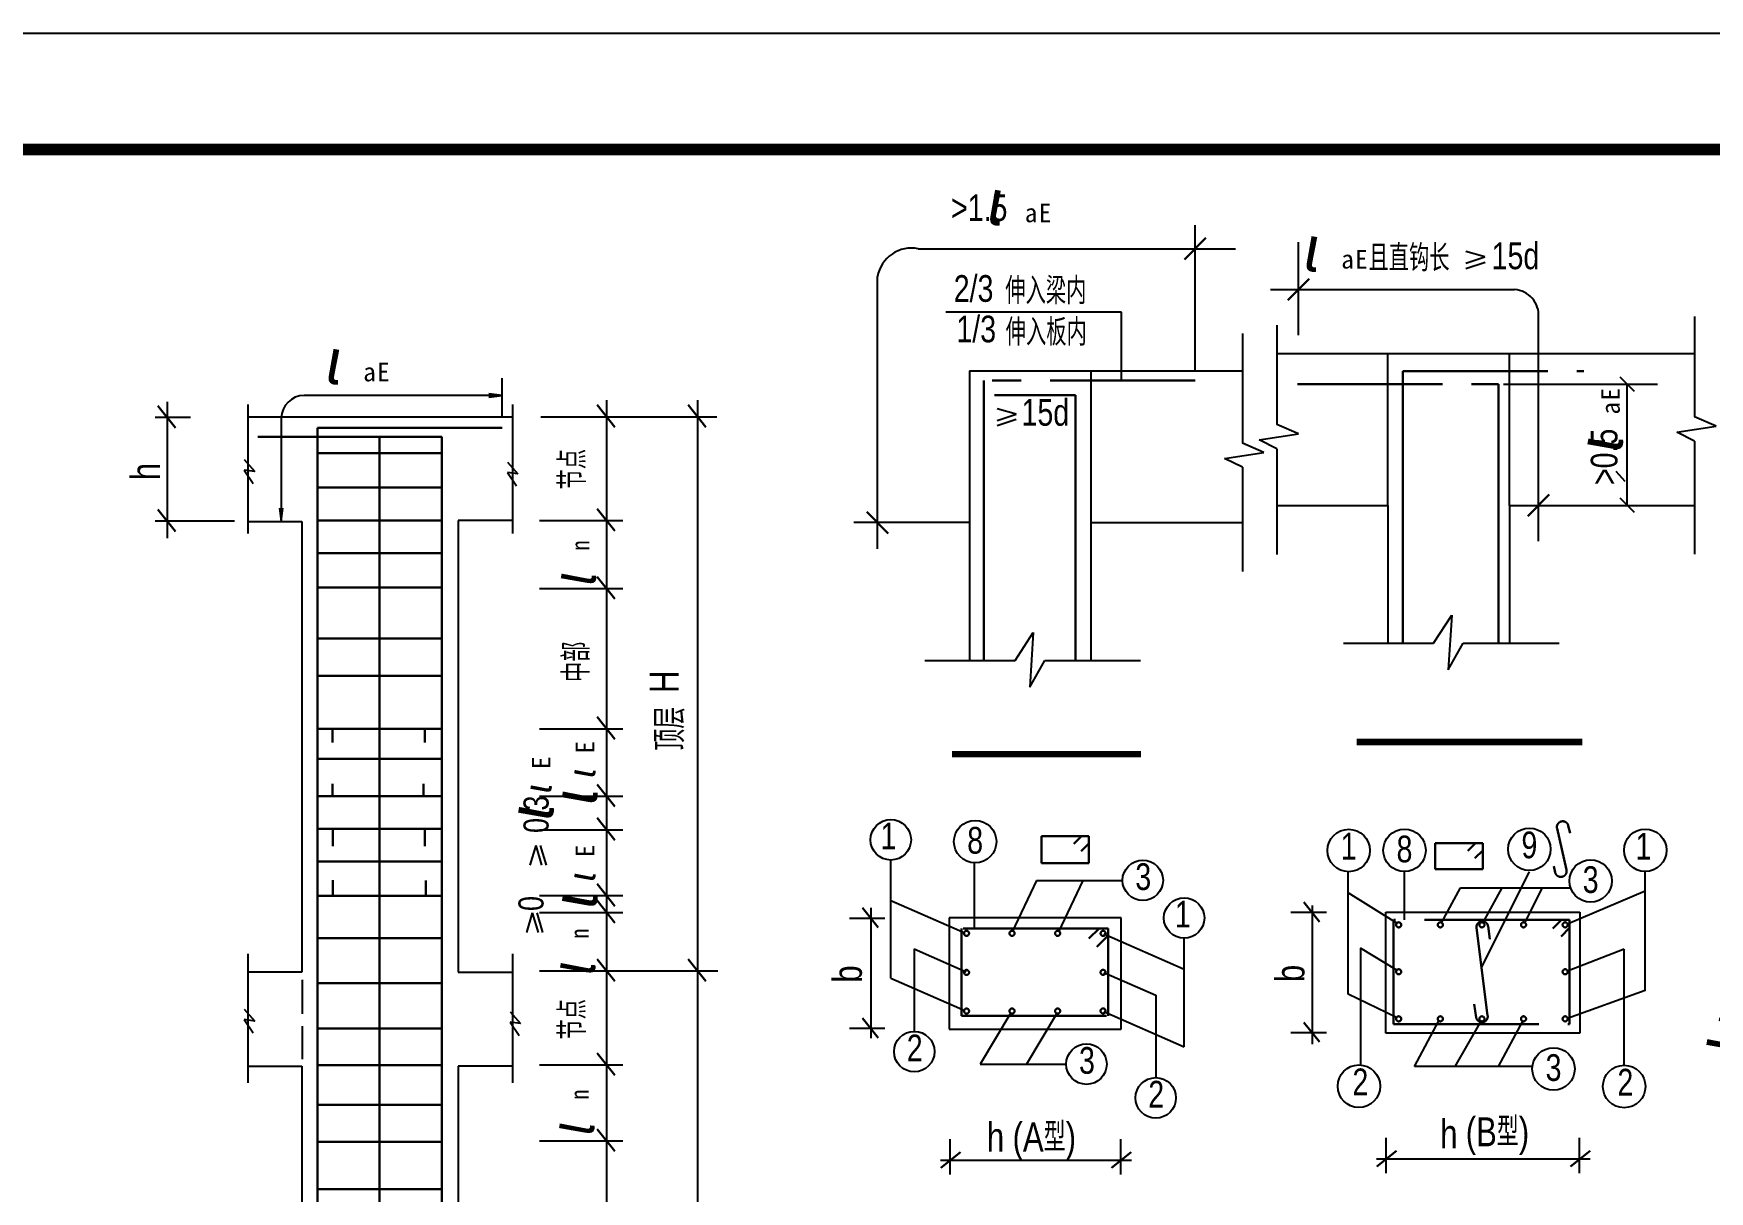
# Model space of a CAD drawing. Extents: x 299218 to 746073, y -331171 to -40619.
# Drawn here: x 425799 to 440238, y -57896 to -47922 of the extents above; entities that cross this region are included whole.
import ezdxf
from ezdxf.enums import TextEntityAlignment as Align

# ---------------------------------------------------------------- set-up
doc = ezdxf.new("R2010")
doc.units = 0
doc.header["$LTSCALE"] = 1000
doc.header["$MEASUREMENT"] = 0
doc.linetypes.add('CENTER', pattern=[2, 1.25, -0.25, 0.25, -0.25])
doc.layers.add('1', color=1, linetype='CENTER', lineweight=30)
for name, color, linetype in [('2', 7, 'Continuous'), ('3', 3, 'Continuous'), ('DIM_SYMB', 3, 'Continuous'), ('LP2', 2, 'Continuous'), ('PDIM', 3, 'Continuous'), ('PUB_DIM', 3, 'Continuous'), ('PUB_TITLE', 4, 'Continuous'), ('ZB2', 3, 'Continuous')]:
    doc.layers.add(name, color=color, linetype=linetype)
doc.styles.add('-宋体', font='', dxfattribs={"width": 0.8})
doc.styles.add('GS_Rein', font='GS_TXT.shx', dxfattribs={"width": 0.7, "bigfont": 'GS_HZTXT.shx'})
doc.styles.add('WMF-宋体0', font='')
doc.styles.get('-宋体').set_extended_font_data('SimSun')
doc.styles.get('WMF-宋体0').set_extended_font_data('SimSun')

# ---------------------------------------------------------------- blocks, each defined once
blk = doc.blocks.new('AA')
for p, q in [((-91, -39), (13, 52)), ((13, 52), (0, -39)), ((0, -39), (117, 39))]:
    blk.add_line(p, q)
blk = doc.blocks.new('A$C30D65830')
at = {"color": 7, "style": 'WMF-宋体0'}
for height, p in [(500, (-461, -101)), (300, (-154, -92))]:
    blk.add_text('ι', height=height, rotation=350, dxfattribs=at).set_placement(p)
blk.add_text('E', height=200, dxfattribs=at).set_placement((134, -97))
blk = doc.blocks.new('21')
at = {"color": 7, "style": 'WMF-宋体0'}
blk.add_text('ι', height=400, rotation=350, dxfattribs=at).set_placement((187212, -120479))
for s, p in [('a', (187568, -120476)), ('E', (187688, -120476))]:
    blk.add_text(s, height=160, dxfattribs=at).set_placement(p)

msp = doc.modelspace()

# ---------------------------------------------------------------- linework, layer by layer
for p, q in [((440110.2, -50358.3, -2616.3), (440110.2, -51224.8, -2616.3)), ((436214.8, -50506.5, -2616.3), (436214.8, -51450.4, -2616.3)), ((436511.6, -50433.8, -2616.3), (436511.6, -51290.7, -2616.3)), ((440295.4, -51304.1, -2616.3), (440110.2, -51224.8, -2616.3)), ((436357.9, -51422, -2616.3), (436696.8, -51369.9, -2616.3)), ((436696.8, -51369.9, -2616.3), (436511.6, -51290.7, -2616.3)), ((439956.5, -51356.1, -2616.3), (440295.4, -51304.1, -2616.3)), ((440110.2, -51432.9, -2616.3), (439956.5, -51356.1, -2616.3)), ((436061.1, -51581.8, -2616.3), (436400, -51529.7, -2616.3)), ((436400, -51529.7, -2616.3), (436214.8, -51450.4, -2616.3)), ((436511.6, -51498.7, -2616.3), (436357.9, -51422, -2616.3)), ((436511.6, -51498.7, -2616.3), (436511.6, -52409.1, -2616.3)), ((440110.2, -51432.9, -2616.3), (440110.2, -52406.2, -2616.3)), ((436214.8, -51658.5, -2616.3), (436061.1, -51581.8, -2616.3)), ((436214.8, -51658.5, -2616.3), (436214.8, -52554.4, -2616.3)), ((438515, -51986.5, -2616.3), (440110.2, -51986.5, -2616.3)), ((437861, -53174.2, -2616.3), (438018.3, -52932.8, -2616.3)), ((438018.3, -52932.8, -2616.3), (437986.8, -53404, -2616.3)), ((434255.8, -53322.4, -2616.3), (434413, -53081, -2616.3)), ((434413, -53081, -2616.3), (434381.6, -53552.2, -2616.3)), ((437084, -53174.2, -2616.3), (437861, -53174.2, -2616.3)), ((437986.8, -53404, -2616.3), (438116.5, -53174.2, -2616.3)), ((438116.5, -53174.2, -2616.3), (438942.3, -53174.2, -2616.3)), ((433478.7, -53322.4, -2616.3), (434255.8, -53322.4, -2616.3)), ((434381.6, -53552.2, -2616.3), (434511.3, -53322.4, -2616.3)), ((434511.3, -53322.4, -2616.3), (435337.1, -53322.4, -2616.3))]:
    msp.add_line(p, q)
at = {"color": 0, "linetype": 'ByBlock'}
for p, q in [((438464.4, -50943.4, -2616.3), (439791.9, -50943.4, -2616.3)), ((439591.3, -51004.4, -2616.3), (439469.2, -50882.3, -2616.3)), ((439530.2, -51986.5, -2616.3), (439530.2, -50943.4, -2616.3)), ((439591.3, -52047.5, -2616.3), (439469.2, -51925.4, -2616.3))]:
    msp.add_line(p, q, dxfattribs=at)
at = {"layer": '1', "color": 6}
for p, q in [((435899.5, -49683, -2616.3), (435714.5, -49868, -2616.3)), ((436790.9, -50034.6, -2616.3), (436605.9, -50219.6, -2616.3)), ((435807.9, -50911.5, -2616.3), (433985.4, -50911.5, -2616.3)), ((436687.8, -50943.4, -2616.3), (438420.8, -50943.4, -2616.3)), ((437596.7, -50830, -2616.3), (439155.6, -50830, -2616.3)), ((434078.7, -51037.7, -2616.3), (434776.8, -51037.7, -2616.3)), ((426868.9, -51128.8, -12419.9), (427021.1, -51319.1, -12419.9)), ((430655.8, -51121.4, -12419.9), (430807.9, -51311.7, -12419.9)), ((431440.1, -51121.4, -12419.9), (431592.2, -51311.7, -12419.9)), ((438858.6, -51894, -2616.3), (438673.6, -52079, -2616.3)), ((426868.9, -52021.5, -12419.9), (427021.1, -52211.8, -12419.9)), ((430655.8, -52014.8, -12419.9), (430807.9, -52205, -12419.9)), ((432977.6, -52042.2, -2616.3), (433162.6, -52227.2, -2616.3)), ((430655.8, -52602.1, -12419.9), (430807.9, -52792.4, -12419.9)), ((430655.8, -53808.9, -12419.9), (430807.9, -53999.1, -12419.9)), ((430655.8, -54390.2, -12419.9), (430807.9, -54580.4, -12419.9)), ((430655.8, -54678.7, -12419.9), (430807.9, -54868.9, -12419.9)), ((434483.1, -54836.3, -10465.2), (434483.1, -55069.1, -10465.2)), ((434891.9, -54836.3, -10465.2), (434483.1, -54836.3, -10465.2)), ((434829.1, -54836.3, -10465.2), (434762.5, -54902.9, -10465.2)), ((434891.9, -55069.1, -10465.2), (434891.9, -54836.3, -10465.2)), ((439006.2, -55125, -5232.6), (438924.9, -54768.8, -5232.6)), ((439037, -54808.2, -5232.6), (439022.2, -54745.7, -5232.6)), ((434891.9, -54899.1, -10465.2), (434825.3, -54965.7, -10465.2)), ((437875.7, -54896.5, -5232.6), (437875.7, -55118.5, -5232.6)), ((438284.5, -54896.5, -5232.6), (437875.7, -54896.5, -5232.6)), ((438221.7, -54896.5, -5232.6), (438155.1, -54963.1, -5232.6)), ((438284.5, -54959.3, -5232.6), (438217.9, -55025.9, -5232.6)), ((438284.5, -55118.5, -5232.6), (438284.5, -54896.5, -5232.6)), ((434483.1, -55069.1, -10465.2), (434891.9, -55069.1, -10465.2)), ((437875.7, -55118.5, -5232.6), (438284.5, -55118.5, -5232.6)), ((438908.9, -55148.1, -5232.6), (438896.4, -55095.2, -5232.6)), ((430655.8, -55246.9, -12419.9), (430807.9, -55437.1, -12419.9)), ((430655.8, -55390.8, -12419.9), (430807.9, -55581.1, -12419.9)), ((436744.2, -55404.1, -5232.6), (436879.1, -55572.8, -5232.6)), ((432940.9, -55454, -10465.2), (433075.9, -55622.7, -10465.2)), ((439033.7, -55556.2, -5232.6), (437517.3, -55556.2, -5232.6)), ((437517.3, -55556.2, -5232.6), (437517.3, -56453.4, -5232.6)), ((438963.9, -55556.2, -5232.6), (438889.9, -55630.2, -5232.6)), ((439033.7, -56453.4, -5232.6), (439033.7, -55556.2, -5232.6)), ((435057.6, -55629.4, -10465.2), (433793.8, -55629.4, -10465.2)), ((433793.8, -55629.4, -10465.2), (433793.8, -56384, -10465.2)), ((434979.9, -55629.4, -10465.2), (434891.6, -55717.7, -10465.2)), ((435057.6, -55691.2, -10465.2), (434961.4, -55787.5, -10465.2)), ((435057.6, -56384, -10465.2), (435057.6, -55629.4, -10465.2)), ((439033.7, -55626, -5232.6), (438959.7, -55700, -5232.6)), ((430655.8, -55895, -12419.9), (430807.9, -56085.3, -12419.9)), ((431440.1, -55895, -12419.9), (431592.2, -56085.3, -12419.9)), ((432940.9, -56403, -10465.2), (433075.9, -56571.7, -10465.2)), ((433793.8, -56384, -10465.2), (435057.6, -56384, -10465.2)), ((436744.2, -56439.2, -5232.6), (436879.1, -56608, -5232.6)), ((437517.3, -56453.4, -5232.6), (439033.7, -56453.4, -5232.6)), ((430655.8, -56704.6, -12419.9), (430807.9, -56894.8, -12419.9)), ((430655.8, -57357.9, -12419.9), (430807.9, -57548.1, -12419.9)), ((433784.9, -57556.1, -10465.2), (433616.1, -57691, -10465.2)), ((435256.4, -57556.1, -10465.2), (435087.6, -57691, -10465.2)), ((437542.2, -57544.7, -5232.6), (437373.4, -57679.6, -5232.6)), ((439209.5, -57544.7, -5232.6), (439040.7, -57679.6, -5232.6))]:
    msp.add_line(p, q, dxfattribs=at)
at = {"layer": '1', "color": 6, "linetype": 'ByBlock'}
for p, q in [((433985.4, -50911.5, -2616.3), (433985.4, -53322.4, -2616.3)), ((437596.7, -50830, -2616.3), (437596.7, -53174.2, -2616.3)), ((438420.8, -53174.2, -2616.3), (438420.8, -50943.4, -2616.3)), ((434776.8, -51037.7, -2616.3), (434776.8, -53322.4, -2616.3)), ((429316.1, -51395, -12419.9), (427731.3, -51395, -12419.9)), ((428245.8, -51317.1, -12419.9), (428245.8, -71944.2, -12419.9)), ((429836, -51317.1, -12419.9), (428245.8, -51317.1, -12419.9)), ((428780.9, -51395, -12419.9), (428780.9, -71952.6, -12419.9)), ((429316.1, -71944.2, -12419.9), (429316.1, -51395, -12419.9)), ((428245.8, -51536.9, -12419.9), (429316.1, -51536.9, -12419.9)), ((428245.8, -51831.8, -12419.9), (429316.1, -51831.8, -12419.9)), ((428245.8, -52115.3, -12419.9), (429316.1, -52115.3, -12419.9)), ((428245.8, -52398.7, -12419.9), (429316.1, -52398.7, -12419.9)), ((428245.8, -52693.6, -12419.9), (429316.1, -52693.6, -12419.9)), ((428245.8, -53132.2, -12419.9), (429316.1, -53132.2, -12419.9)), ((428245.8, -53455.8, -12419.9), (429316.1, -53455.8, -12419.9)), ((428245.8, -53909.8, -12419.9), (429316.1, -53909.8, -12419.9)), ((428375.5, -54028.8, -12419.9), (428375.5, -53909.8, -12419.9)), ((429170.9, -54028.8, -12419.9), (429170.9, -53909.8, -12419.9)), ((428245.8, -54168.5, -12419.9), (429316.1, -54168.5, -12419.9)), ((428374.4, -54491.1, -12419.9), (428374.4, -54383.7, -12419.9)), ((429158.5, -54491.1, -12419.9), (429158.5, -54383.7, -12419.9)), ((428245.8, -54491.1, -12419.9), (429316.1, -54491.1, -12419.9)), ((428245.8, -54772.6, -12419.9), (429316.1, -54772.6, -12419.9)), ((428376.7, -54921.9), (428376.7, -54779.6)), ((429170.1, -54921.9, -12419.9), (429170.1, -54779.6, -12419.9)), ((428245.8, -55053.4, -12419.9), (429316.1, -55053.4, -12419.9)), ((428376.4, -55343.5, -12419.9), (428376.4, -55214.9, -12419.9)), ((429179.6, -55344.9, -12419.9), (429179.6, -55216.3, -12419.9)), ((428245.8, -55348.4, -12419.9), (429316.1, -55348.4, -12419.9)), ((428245.8, -55713.6, -12419.9), (429316.1, -55713.6, -12419.9)), ((428245.8, -56102.1, -12419.9), (429316.1, -56102.1, -12419.9)), ((428245.8, -56490.7, -12419.9), (429316.1, -56490.7, -12419.9)), ((428245.8, -56809.1, -12419.9), (429316.1, -56809.1, -12419.9)), ((428245.8, -57150.9, -12419.9), (429316.1, -57150.9, -12419.9)), ((428245.8, -57469.2, -12419.9), (429316.1, -57469.2, -12419.9)), ((428245.8, -57875.1, -12419.9), (429316.1, -57875.1, -12419.9))]:
    msp.add_line(p, q, dxfattribs=at)
at = {"layer": '1', "color": 6, "elevation": -5232.6}
msp.add_lwpolyline([(438346.9, -55723.2), (438330.4, -55610.8, 1), (438231.5, -55625.3), (438327.3, -56381.4, -1), (438228.4, -56395.9), (438212, -56283.5)], format="xyb", dxfattribs=at)
at = {"layer": '1', "color": 6}
for centre in [(437560.8, -55599.2, -5232.6), (437919.4, -55599.2, -5232.6), (438277.9, -55599.2, -5232.6), (438636.4, -55599.2, -5232.6), (438995, -55599.2, -5232.6), (433837.4, -55672.4, -10465.2), (434229.8, -55672.4, -10465.2), (434622.3, -55672.4, -10465.2), (435014.6, -55673, -10465.2), (433837.4, -56009.2, -10465.2), (435014, -56008.4, -10465.2), (437560.8, -56003.5, -5232.6), (438995, -56003.5, -5232.6), (433837.4, -56341.8, -10465.2), (434229.8, -56341.8, -10465.2), (434622.3, -56341.8, -10465.2), (435014, -56340.9, -10465.2), (437560.8, -56408.9, -5232.6), (437919.4, -56408.9, -5232.6), (438277.9, -56408.9, -5232.6), (438636.4, -56408.9, -5232.6), (438995, -56408.9, -5232.6)]:
    msp.add_circle(centre, 21.8, dxfattribs=at)
for centre, start, end in [((438973.6, -54757.3, -5232.6), 13.32426, 193.32426), ((438957.6, -55136.5, -5232.6), 193.32426, 13.32426)]:
    msp.add_arc(centre, 50, start, end, dxfattribs=at)
at = {"layer": '2', "color": 2, "ltscale": 15}
for p, q in [((436511.6, -50678.3, -2616.3), (440110.2, -50678.3, -2616.3)), ((437468.5, -51986.5, -2616.3), (437468.5, -50678.3, -2616.3)), ((438515, -51986.5, -2616.3), (438515, -50678.3, -2616.3)), ((429836, -51231, -12419.9), (429836, -50889.3, -12419.9)), ((433863.2, -50826.5, -2616.3), (433863.2, -53322.4, -2616.3)), ((433863.2, -50826.5, -2616.3), (436214.8, -50826.5, -2616.3)), ((434909.8, -50826.5, -2616.3), (434909.8, -52134.7, -2616.3)), ((426949.6, -51095.2, -12419.9), (426949.6, -52269.2, -12419.9)), ((429836, -51039.3, -12419.9), (428130.6, -51039.3, -12419.9)), ((429720.9, -51053.9, -12419.9), (429836, -51039.3, -12419.9)), ((429836, -51039.3, -12419.9), (429722.5, -51025.9, -12419.9)), ((430736.5, -51080.4, -12419.9), (430736.5, -71612.1, -12419.9)), ((431520.8, -51080.4, -12419.9), (431520.8, -72323.3, -12419.9)), ((427151.7, -51229.7, -12419.9), (426847.7, -51229.7, -12419.9)), ((427644.8, -51117.5, -12419.9), (427644.8, -52227.3, -12419.9)), ((429926, -51225.4, -12419.9), (427644.8, -51225.4, -12419.9)), ((427933.9, -51236, -12419.9), (427933.9, -52124.2, -12419.9)), ((429926, -51117.5, -12419.9), (429926, -52227.3, -12419.9)), ((430171.1, -51222.3, -12419.9), (431686.2, -51222.3, -12419.9)), ((427287.6, -52122.5, -12419.9), (426847.7, -52122.5, -12419.9)), ((427529.9, -52122.5, -12419.9), (427090, -52122.5, -12419.9)), ((427644.8, -52124.2, -12419.9), (428111.8, -52124.2, -12419.9)), ((427919.4, -52009.1, -12419.9), (427933.9, -52124.2, -12419.9)), ((427933.9, -52124.2, -12419.9), (427947.3, -52010.7, -12419.9)), ((428111.8, -52124.2, -12419.9), (428111.8, -56007.1, -12419.9)), ((429459, -52117.6, -12419.9), (429459, -56007.1, -12419.9)), ((429926, -52117.6, -12419.9), (429459, -52117.6, -12419.9)), ((430159.4, -52115.7, -12419.9), (430875.8, -52115.7, -12419.9)), ((436511.6, -51986.5, -2616.3), (437468.5, -51986.5, -2616.3)), ((437468.5, -51986.5, -2616.3), (437468.5, -53174.2, -2616.3)), ((438515, -51986.5, -2616.3), (438515, -53174.2, -2616.3)), ((438558.6, -51986.5, -2616.3), (439791.9, -51986.5, -2616.3)), ((434909.8, -52134.7, -2616.3), (434909.8, -53322.4, -2616.3)), ((434909.8, -52134.7, -2616.3), (436214.8, -52134.7, -2616.3)), ((430159.4, -52703, -12419.9), (430875.8, -52703, -12419.9)), ((430159.4, -53909.8, -12419.9), (430875.8, -53909.8, -12419.9)), ((430159.4, -54491.1, -12419.9), (430875.8, -54491.1, -12419.9)), ((430159.4, -54779.6, -12419.9), (430875.8, -54779.6, -12419.9)), ((430078.1, -55085.4), (430128.7, -54916.8)), ((430179.3, -55085.4), (430128.7, -54916.8)), ((430218, -55085.4), (430167.4, -54916.8)), ((433185.2, -56057.7, -10465.2), (433185.2, -55041.3, -10465.2)), ((433907.5, -55621.3, -10465.2), (433907.5, -55065.4, -10465.2)), ((437125.1, -56196.4, -5232.6), (437125.1, -55141.8, -5232.6)), ((437609.6, -55556.2, -5232.6), (437609.6, -55140.5, -5232.6)), ((438274.9, -55967.9, -5232.6), (438689.1, -55142.7, -5232.6)), ((439684.9, -56166.6, -5232.6), (439684.9, -55139.8, -5232.6)), ((434441.5, -55215.9, -10465.2), (434231.6, -55659.6, -10465.2)), ((434441.5, -55215.9, -10465.2), (435181.9, -55215.9, -10465.2)), ((434839.2, -55215.9, -10465.2), (434629.4, -55659.6, -10465.2)), ((437930.7, -55580.6, -5232.6), (438094.4, -55281.6, -5232.6)), ((438094.4, -55281.6, -5232.6), (439033.5, -55281.6, -5232.6)), ((438288.5, -55580.2, -5232.6), (438451.9, -55281.6, -5232.6)), ((438648.5, -55581.1, -5232.6), (438800.9, -55281.6, -5232.6)), ((430159.4, -55347.8, -12419.9), (430875.8, -55347.8, -12419.9)), ((433185.2, -55390, -10465.2), (433821.6, -55669.3, -10465.2)), ((436815.8, -55433.2, -5232.6), (436815.8, -56626.1, -5232.6)), ((437543.5, -55586, -5232.6), (437125.1, -55324.5, -5232.6)), ((439015.6, -55591.9, -5232.6), (439684.9, -55306.6, -5232.6)), ((430047.9, -55664.9), (430098.5, -55496.3)), ((430149.1, -55664.9), (430098.5, -55496.3)), ((430187.8, -55664.9), (430137.2, -55496.3)), ((430159.4, -55491.7, -12419.9), (430875.8, -55491.7, -12419.9)), ((433134.9, -55543.5, -10465.2), (432828.9, -55543.5, -10465.2)), ((433012.5, -55451.6, -10465.2), (433012.5, -56574.1, -10465.2)), ((435170.9, -55538.6, -10465.2), (433688.3, -55538.6, -10465.2)), ((433688.3, -55538.6, -10465.2), (433688.3, -56498, -10465.2)), ((435170.9, -56498, -10465.2), (435170.9, -55538.6, -10465.2)), ((436938.1, -55493.6, -5232.6), (436632.2, -55493.6, -5232.6)), ((437451.3, -55490.2, -5232.6), (439121.3, -55490.2, -5232.6)), ((437451.3, -56532.6, -5232.6), (437451.3, -55490.2, -5232.6)), ((439121.3, -55490.2, -5232.6), (439121.3, -56532.6, -5232.6)), ((435021, -55677.9, -10465.2), (435712.5, -55981.7, -10465.2)), ((435712.5, -56649.4, -10465.2), (435712.5, -55714.7, -10465.2)), ((427644.8, -55849, -12419.9), (427644.8, -56958.8, -12419.9)), ((429926, -55849, -12419.9), (429926, -56958.8, -12419.9)), ((433387.1, -55806.6, -10465.2), (433387.1, -56517.1, -10465.2)), ((433387.1, -55806.6, -10465.2), (433833.8, -56002.6, -10465.2)), ((437230.6, -55799.8, -5232.6), (437230.6, -56806.7, -5232.6)), ((437543.7, -55990, -5232.6), (437230.6, -55799.8, -5232.6)), ((439503.2, -55809.9, -5232.6), (439016, -55997.5, -5232.6)), ((439503.2, -56809, -5232.6), (439503.2, -55809.9, -5232.6)), ((428111.8, -56007.1, -12419.9), (427644.8, -56007.1, -12419.9)), ((429459, -56007.1, -12419.9), (429926, -56007.1, -12419.9)), ((430159.4, -55995.9, -12419.9), (431695.4, -55995.9, -12419.9)), ((435021, -56008.7, -10465.2), (435467.7, -56204.7, -10465.2)), ((428112.2, -56073.4, -12419.9), (428112.2, -56364.4, -12419.9)), ((433185.2, -56057.7, -10465.2), (433821.6, -56337, -10465.2)), ((439015.9, -56402.7, -5232.6), (439684.9, -56162.7, -5232.6)), ((435467.7, -56204.7, -10465.2), (435467.7, -56915.3, -10465.2)), ((437542.4, -56397.3, -5232.6), (437125.1, -56196.4, -5232.6)), ((434219.4, -56357.9, -10465.2), (433956.2, -56798.9, -10465.2)), ((434617.1, -56357.9, -10465.2), (434354, -56798.9, -10465.2)), ((435021, -56345.6, -10465.2), (435712.5, -56649.4, -10465.2)), ((437695.6, -56818.3, -5232.6), (437907.2, -56426.9, -5232.6)), ((438267.4, -56428, -5232.6), (438043.7, -56818.3, -5232.6)), ((438628.5, -56429.2, -5232.6), (438417.9, -56818.3, -5232.6)), ((428112.2, -56471.4, -12419.9), (428112.2, -56757.5, -12419.9)), ((433134.9, -56492.5, -10465.2), (432828.9, -56492.5, -10465.2)), ((433688.3, -56498, -10465.2), (435170.9, -56498, -10465.2)), ((436938.1, -56528.7, -5232.6), (436632.2, -56528.7, -5232.6)), ((439121.3, -56532.6, -5232.6), (437451.3, -56532.6, -5232.6)), ((427644.8, -56816, -12419.9), (428111.8, -56816, -12419.9)), ((428111.8, -56816, -12419.9), (428111.8, -60754.6, -12419.9)), ((429926, -56816, -12419.9), (429459, -56816, -12419.9)), ((429459, -56816, -12419.9), (429459, -60754.6, -12419.9)), ((430159.4, -56805.5, -12419.9), (430875.8, -56805.5, -12419.9)), ((433956.2, -56798.9, -10465.2), (434696.7, -56798.9, -10465.2)), ((438713.3, -56818.3, -5232.6), (437695.6, -56818.3, -5232.6)), ((430159.4, -57458.8, -12419.9), (430875.8, -57458.8, -12419.9)), ((433695.4, -57750, -10465.2), (433695.4, -57444, -10465.2)), ((435166.9, -57750, -10465.2), (435166.9, -57444, -10465.2)), ((437452.7, -57738.6, -5232.6), (437452.7, -57432.7, -5232.6)), ((439119.9, -57738.6, -5232.6), (439119.9, -57432.7, -5232.6)), ((435258.7, -57627.6, -10465.2), (433613.8, -57627.6, -10465.2)), ((439211.8, -57616.2, -5232.6), (437371, -57616.2, -5232.6))]:
    msp.add_line(p, q, dxfattribs=at)
for centre, radius in [((433185.2, -54867, -10465.2), 174.4), ((433911.8, -54882.5, -10465.2), 182.9), ((437129.9, -54959, -5232.6), 182.9), ((437610.8, -54957.6, -5232.6), 182.9), ((438686.9, -54948.2, -5232.6), 182.9), ((439684.9, -54956.9, -5232.6), 182.9), ((435356.3, -55215.9, -10465.2), 174.4), ((439214.6, -55221.3, -5232.6), 182.9), ((435712.5, -55540.3, -10465.2), 174.4), ((433387.1, -56691.5, -10465.2), 174.4), ((434871, -56798.9, -10465.2), 174.4), ((438894.8, -56840.2, -5232.6), 182.9), ((437218, -56989.2, -5232.6), 182.9), ((439503.2, -56991.8, -5232.6), 182.9), ((435467.7, -57089.7, -10465.2), 174.4)]:
    msp.add_circle(centre, radius, dxfattribs=at)
msp.add_arc((428130.6, -51236, -12419.9), 196.6, 90, 180, dxfattribs=at)
at = {"layer": 'DIM_SYMB', "const_width": 56}
for points in [[(437198.5, -54024.5), (439143.1, -54024.5)], [(433712.3, -54128.5), (435339.4, -54128.5)]]:
    msp.add_lwpolyline(points, dxfattribs=at)
at = {"layer": 'LP2'}
for p, q in [((438303.9, -49845.9, -2616.3), (438138.8, -49800.1, -2616.3)), ((438138.8, -49901, -2616.3), (438303.9, -49845.9, -2616.3)), ((438140, -49945.3, -2616.3), (438305, -49890.2, -2616.3)), ((434265.3, -51199.3, -2616.3), (434100.3, -51153.4, -2616.3)), ((434100.3, -51254.3, -2616.3), (434265.3, -51199.3, -2616.3)), ((434101.4, -51298.6, -2616.3), (434266.5, -51243.5, -2616.3))]:
    msp.add_line(p, q, dxfattribs=at)
at = {"layer": 'PDIM'}
for p, q in [((435172, -50323.4, -2616.3), (433659.8, -50323.4, -2616.3)), ((435172, -50911.5, -2616.3), (435172, -50323.4, -2616.3)), ((439431.3, -51691.1, -2616.3), (439510.3, -51778.8, -2616.3))]:
    msp.add_line(p, q, dxfattribs=at)
at = {"layer": 'PUB_DIM'}
for p, q in [((435807, -50826.5, -2616.3), (435807, -49572.7, -2616.3)), ((433421, -49775.5, -2616.3), (436156.1, -49775.5, -2616.3)), ((436698.4, -50519.5, -2616.3), (436698.4, -49718.4, -2616.3)), ((433070.1, -52361.5, -2616.3), (433070.1, -50015.3, -2616.3)), ((436455.1, -50127.1, -2616.3), (438559.3, -50127.1, -2616.3)), ((438766.1, -52295.9, -2616.3), (438766.1, -50333.6, -2616.3)), ((433863.2, -52134.7, -2616.3), (432866.9, -52134.7, -2616.3))]:
    msp.add_line(p, q, dxfattribs=at)
for centre, radius, start, end in [((433363.6, -50068.2, -2616.3), 298.2, 78.90367, 169.78643), ((438544.3, -50349, -2616.3), 222.4, 356.04346, 86.11921)]:
    msp.add_arc(centre, radius, start, end, dxfattribs=at)
at = {"layer": 'PUB_TITLE'}
msp.add_lwpolyline([(385751.6, -89922.2), (460051.6, -89922.2), (460051.6, -47922.2), (385751.6, -47922.2)], close=True, dxfattribs=at)
at = {"layer": 'PUB_TITLE', "const_width": 100}
msp.add_lwpolyline([(388251.6, -88922.2), (459051.6, -88922.2), (459051.6, -48922.2), (388251.6, -48922.2)], close=True, dxfattribs=at)

# ---------------------------------------------------------------- block references
for p in [(246771, 70928.7), (249497.4, 70529.7), (241071.3, 69558.4)]:
    msp.add_blockref('21', p)
at = {"rotation": 90}
msp.add_blockref('21', (318989.6, -238772.4), dxfattribs=at)
at = {"xscale": 0.8000000000465661, "yscale": 0.8000000000465661, "zscale": 0.8000000000465661, "rotation": 90}
for p in [(430552.7, -54231.8), (430175.3, -54364.5), (430552.7, -55124.5), (440412.8, -56364.6)]:
    msp.add_blockref('A$C30D65830', p, dxfattribs=at)
at = {"layer": '2', "color": 2, "ltscale": 15, "xscale": 0.983240499976091, "yscale": 0.983240499976091, "zscale": 0.983240499976091, "rotation": 270}
for p in [(427653.5, -51682, -12419.9), (429921.4, -51703.2, -12419.9), (427653.5, -56415.6, -12419.9), (429944.1, -56436.8, -12419.9)]:
    msp.add_blockref('AA', p, dxfattribs=at)

# ---------------------------------------------------------------- texts
at = {"color": 7, "style": '-宋体', "width": 0.8}
for s, height, rotation, p in [('n', 160, 90, (430588.7, -52375.3)), ('ι', 400, 80, (430625.9, -52704.4)), ('n', 160, 90, (430580.8, -55718.5)), ('ι', 400, 80, (430619.3, -56058.2)), ('n', 160, 90, (430580.8, -57105.2)), ('ι', 400, 80, (430610.7, -57440.1))]:
    msp.add_text(s, height=height, rotation=rotation, dxfattribs=at).set_placement(p)
at = {"layer": '2', "color": 2, "ltscale": 15, "style": 'GS_Rein', "width": 0.8}
for s, height, p in [('节点', 230, (430558.2, -51674.5)), ('h', 250, (426888, -51694.6, -12419.9)), ('中部', 230, (430591.1, -53333.2, -12419.9)), ('H', 250, (431357.3, -53505.3, -12419.9)), ('顶层', 250, (431407.4, -53909.9, -12419.9)), ('0.3 ', 216.31, (430236.8, -54614.8, -12419.9)), ('0', 216.3, (430193.2, -55415.4, -12419.9)), ('b', 250, (432935.7, -56022.5, -10465.2)), ('b', 250, (436748.7, -56017.8, -5232.6)), ('节点', 230, (430558.2, -56412.8))]:
    msp.add_text(s, height=height, rotation=90, dxfattribs=at).set_placement(p, align=Align.CENTER)
for s, p in [('1', (433165.3, -54948.7, -10465.2)), ('8', (433911.8, -54986, -10465.2)), ('1', (437129.9, -55036.6, -5232.6)), ('8', (437610.8, -55061.1, -5232.6)), ('9', (438686.9, -55025.8, -5232.6)), ('1', (439669.5, -55036.8, -5232.6)), ('3', (435360.1, -55299.2, -10465.2)), ('3', (439214.6, -55324.7, -5232.6)), ('1', (435701.4, -55622, -10465.2)), ('2', (433390.9, -56774.8, -10465.2)), ('3', (434874.9, -56882.2, -10465.2)), ('3', (438894.8, -56943.6, -5232.6)), ('2', (437230.6, -57066.8, -5232.6)), ('2', (439513.5, -57069.4, -5232.6)), ('2', (435471.6, -57173, -10465.2))]:
    msp.add_text(s, height=230, dxfattribs=at).set_placement(p, align=Align.CENTER)
for s, p in [('h', (434013.4, -57551.7, -10465.2)), ('(A型)', (434234.3, -57551.7, -10465.2)), ('h', (437919.1, -57525.3, -5232.6)), ('(B型)', (438138.5, -57506.8, -10465.2))]:
    msp.add_text(s, height=250, dxfattribs=at).set_placement(p)
at = {"layer": '3', "color": 2, "style": 'GS_Rein', "width": 0.8}
for s, p in [('>1.5 ', (433704.2, -49537.2, -2616.3)), ('15d', (438361.7, -49952, -2616.3)), ('2/3', (433727.2, -50233.2, -2616.3)), ('1/3', (433750.2, -50581.8, -2616.3)), ('15d', (434311.5, -51300.3, -2616.3))]:
    msp.add_text(s, height=230, dxfattribs=at).set_placement(p)
msp.add_text('>0.5', height=230, rotation=90, dxfattribs=at).set_placement((439445.5, -51811.6, -2616.3))
at = {"layer": 'ZB2', "style": 'GS_Rein', "width": 0.8}
for s, p in [('且直钩长', (437300.1, -49970.5, -2616.3)), ('伸入梁内', (434171.3, -50253.5, -2616.3)), ('伸入板内', (434174.8, -50610.2, -2616.3))]:
    msp.add_text(s, height=230, dxfattribs=at).set_placement(p)

doc.saveas('drawing.dxf')
